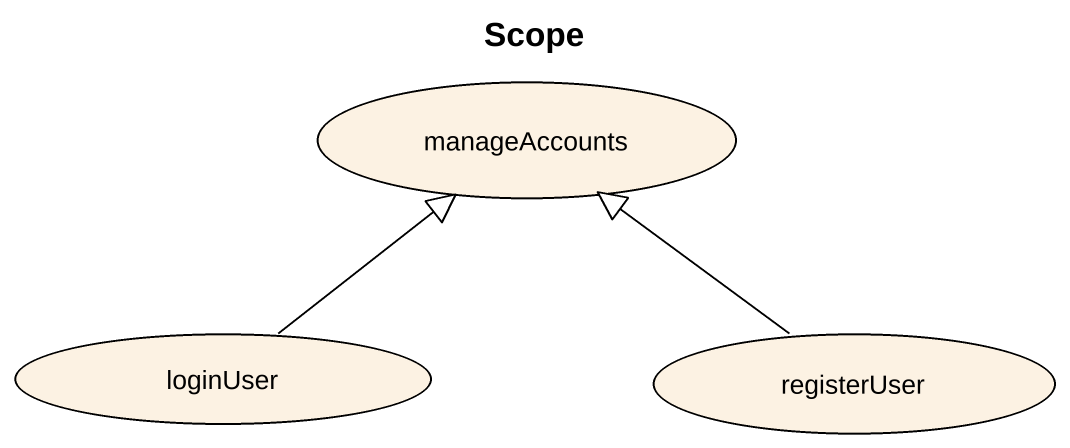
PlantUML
@startuml
title Scope
usecase manageAccounts
usecase loginUser
usecase registerUser
loginUser -up-|> manageAccounts
registerUser -up-|> manageAccounts
@enduml
